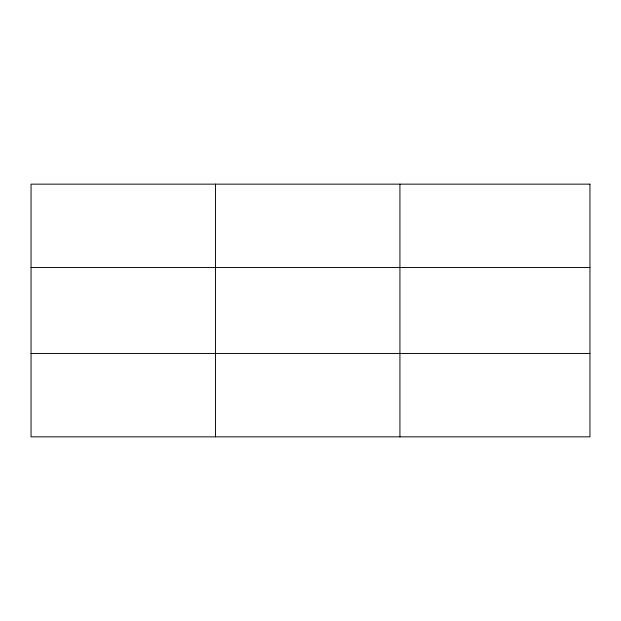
<?xml version="1.0" encoding="UTF-8"?>
<svg xmlns="http://www.w3.org/2000/svg" width="621" height="621" viewBox="0 0 621 621"><rect width="100%" height="100%" fill="white"/><g stroke="black" fill="none" stroke-linecap="round" stroke-linejoin="round"><path stroke-width="0.93" d="M215.487 436.85L215.487 184.15M399.924 436.85L399.924 184.15M31.05 267.542L589.95 267.542M31.05 353.458L589.95 353.458M589.95 184.15L589.95 436.85L31.05 436.85L31.05 184.15L589.95 184.15"/></g></svg>
